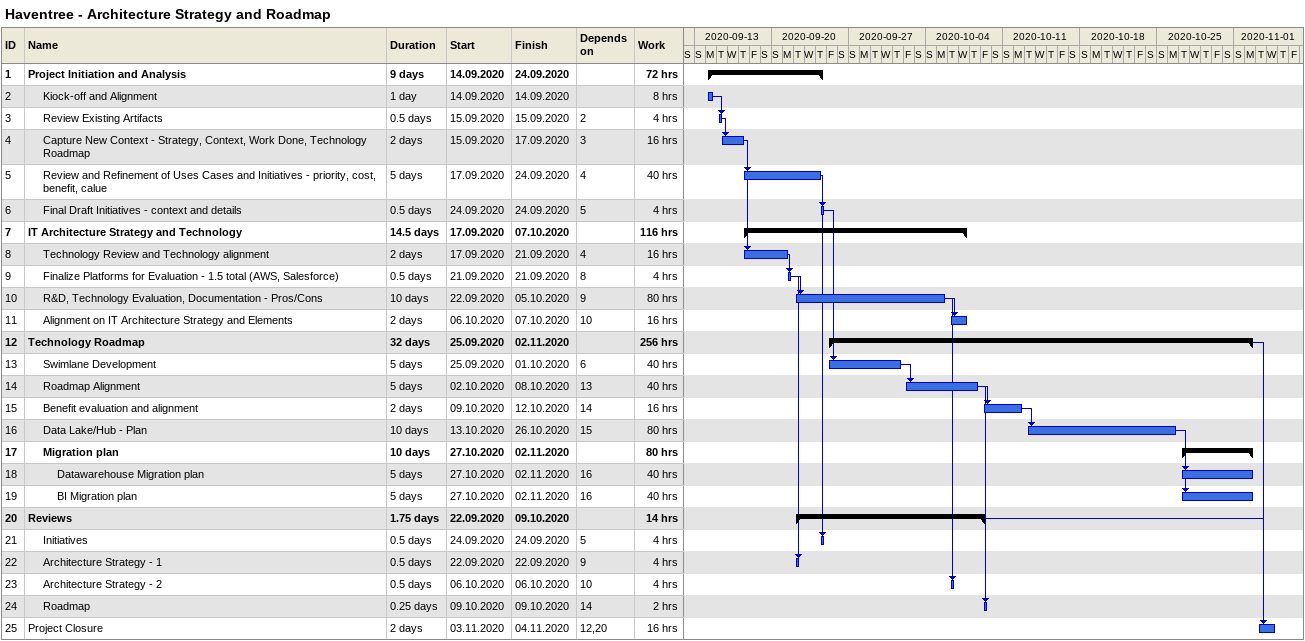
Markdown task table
Haventree - Architecture Strategy and Roadmap

| ID | Level | Task | Duration | Start | Finish | Predecessors | Work (h) |
|---|---|---|---|---|---|---|---|
| 1 | 1 | **Project Initiation and Analysis** | 9d | 2020-09-14 | 2020-09-24 |  | 72 |
| 2 | 2 | Kiock-off and Alignment | 1d | 2020-09-14 | 2020-09-14 |  | 8 |
| 3 | 2 | Review Existing Artifacts | 0.5d | 2020-09-15 | 2020-09-15 | 2 | 4 |
| 4 | 2 | Capture New Context - Strategy, Context, Work Done, Technology Roadmap | 2d | 2020-09-15 | 2020-09-17 | 3 | 16 |
| 5 | 2 | Review and Refinement of Uses Cases and Initiatives - priority, cost, benefit, calue | 5d | 2020-09-17 | 2020-09-24 | 4 | 40 |
| 6 | 2 | Final Draft Initiatives - context and details | 0.5d | 2020-09-24 | 2020-09-24 | 5 | 4 |
| 7 | 1 | **IT Architecture Strategy and Technology** | 14.5d | 2020-09-17 | 2020-10-07 |  | 116 |
| 8 | 2 | Technology Review and Technology alignment | 2d | 2020-09-17 | 2020-09-21 | 4 | 16 |
| 9 | 2 | Finalize Platforms for Evaluation - 1.5 total (AWS, Salesforce) | 0.5d | 2020-09-21 | 2020-09-21 | 8 | 4 |
| 10 | 2 | R&D, Technology Evaluation, Documentation - Pros/Cons | 10d | 2020-09-22 | 2020-10-05 | 9 | 80 |
| 11 | 2 | Alignment on IT Architecture Strategy and Elements | 2d | 2020-10-06 | 2020-10-07 | 10 | 16 |
| 12 | 1 | **Technology Roadmap** | 32d | 2020-09-25 | 2020-11-02 |  | 256 |
| 13 | 2 | Swimlane Development | 5d | 2020-09-25 | 2020-10-01 | 6 | 40 |
| 14 | 2 | Roadmap Alignment | 5d | 2020-10-02 | 2020-10-08 | 13 | 40 |
| 15 | 2 | Benefit evaluation and alignment | 2d | 2020-10-09 | 2020-10-12 | 14 | 16 |
| 16 | 2 | Data Lake/Hub - Plan | 10d | 2020-10-13 | 2020-10-26 | 15 | 80 |
| 17 | 2 | **Migration plan** | 10d | 2020-10-27 | 2020-11-02 |  | 80 |
| 18 | 3 | Datawarehouse Migration plan | 5d | 2020-10-27 | 2020-11-02 | 16 | 40 |
| 19 | 3 | BI Migration plan | 5d | 2020-10-27 | 2020-11-02 | 16 | 40 |
| 20 | 1 | **Reviews** | 1.75d | 2020-09-22 | 2020-10-09 |  | 14 |
| 21 | 2 | Initiatives | 0.5d | 2020-09-24 | 2020-09-24 | 5 | 4 |
| 22 | 2 | Architecture Strategy - 1 | 0.5d | 2020-09-22 | 2020-09-22 | 9 | 4 |
| 23 | 2 | Architecture Strategy - 2 | 0.5d | 2020-10-06 | 2020-10-06 | 10 | 4 |
| 24 | 2 | Roadmap | 0.25d | 2020-10-09 | 2020-10-09 | 14 | 2 |
| 25 | 1 | Project Closure | 2d | 2020-11-03 | 2020-11-04 | 12, 20 | 16 |
